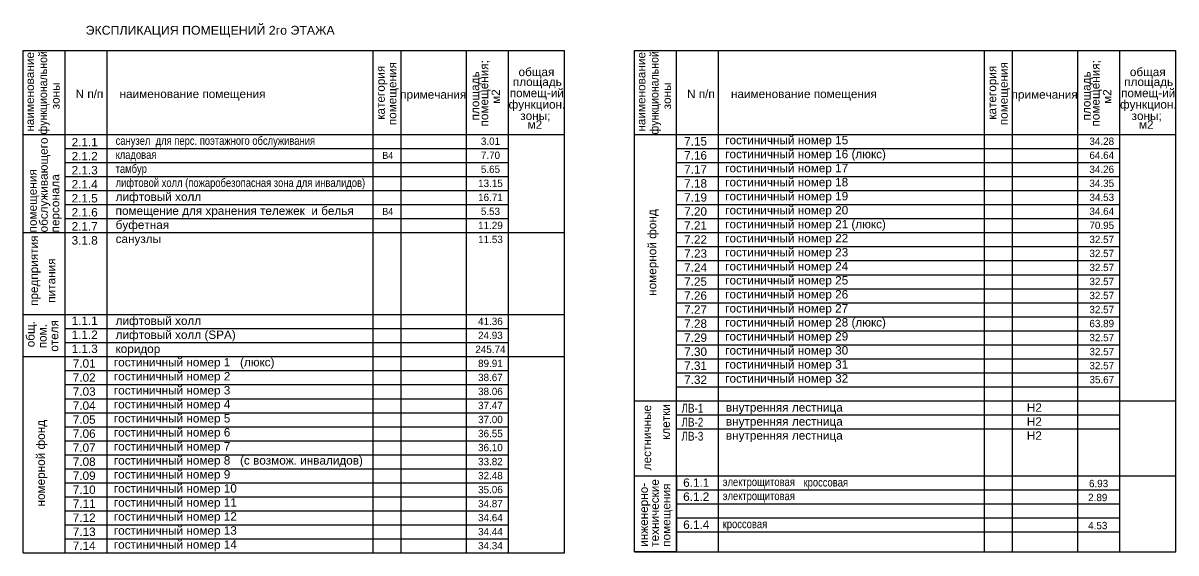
# Model space of a CAD drawing. Header units: millimetres. Extents: x -798 to 124478, y -405 to 121556.
# Drawn here: x 81117 to 122276, y 76084 to 94978 of the extents above; entities that cross this region are included whole.
import ezdxf
from ezdxf.enums import TextEntityAlignment as Align

# ---------------------------------------------------------------- set-up
doc = ezdxf.new("R2010")
doc.units = ezdxf.units.MM
doc.layers.add('A-AREA-TEXT', color=142, linetype='Continuous')
doc.layers.add('A-TEXT-EXPL', color=130, linetype='Continuous')
doc.styles.add('NOTE_70', font='arial.ttf', dxfattribs={"width": 0.8, "height": 2800})
doc.styles.get("Standard").update_dxf_attribs({"font": 'arial.ttf'})
doc.styles.add('STITL2', font='arial.ttf')

# ---------------------------------------------------------------- blocks, each defined once
blk = doc.blocks.new('RM_AREA')
at = {"color": 0, "linetype": 'ByBlock'}
for tag, p in [('ROOM_NAME', (0, 5)), ('AREA', (0, 0))]:
    blk.add_attdef(tag, text='', height=3, dxfattribs=at).set_placement(p, align=Align.CENTER)

msp = doc.modelspace()

# ---------------------------------------------------------------- linework, layer by layer
at = {"layer": 'A-TEXT-EXPL', "ltscale": 200}
for p, q in [((81117, 94006), (100450, 94006)), ((81117, 76084), (81117, 94006)), ((82617, 76084), (82617, 94006)), ((84117, 76084), (84117, 94006)), ((93617, 76084), (93617, 94006)), ((94617, 76084), (94617, 94006)), ((96951, 76084), (96950, 94006)), ((98450, 76084), (98450, 94006)), ((100450, 76084), (100450, 94006)), ((102944, 76128), (102944, 94006)), ((102944, 94006), (122276, 94006)), ((104444, 76128), (104443, 94006)), ((105944, 76128), (105944, 94006)), ((115444, 76128), (115444, 94006)), ((116444, 76128), (116444, 94006)), ((118777, 76128), (118777, 94006)), ((120277, 76128), (120276, 94006)), ((122276, 76128), (122276, 94006)), ((81117, 91006), (100450, 91006)), ((102944, 91006), (122276, 91006)), ((104443, 91006), (120276, 91006)), ((104444, 91006), (120277, 91006)), ((82617, 90506), (98450, 90506)), ((104443, 90506), (120276, 90506)), ((104444, 90506), (120277, 90506)), ((82617, 90006), (98450, 90006)), ((104443, 90006), (120276, 90006)), ((104444, 90006), (120277, 90006)), ((82617, 89506), (98450, 89506)), ((104443, 89506), (120276, 89506)), ((104444, 89506), (120277, 89506)), ((82617, 89006), (98450, 89006)), ((104443, 89006), (120276, 89006)), ((104444, 89006), (120277, 89006)), ((82617, 88506), (98450, 88506)), ((82617, 88506), (98450, 88506)), ((104443, 88506), (120276, 88506)), ((104444, 88506), (120277, 88506)), ((82617, 88006), (98450, 88006)), ((104443, 88006), (120276, 88006)), ((104444, 88006), (120277, 88006)), ((81117, 87506), (100450, 87506)), ((81117, 87506), (100450, 87506)), ((82617, 87506), (98450, 87506)), ((82617, 87506), (98450, 87506)), ((82617, 87506), (98450, 87506)), ((104444, 87506), (120277, 87506)), ((104444, 87506), (120276, 87506)), ((104444, 87006), (120277, 87006)), ((104444, 87006), (120276, 87006)), ((104444, 86506), (120277, 86506)), ((104444, 86506), (120276, 86506)), ((104444, 86006), (120277, 86006)), ((104444, 86006), (120276, 86006)), ((104444, 85506), (120277, 85506)), ((104444, 85506), (120276, 85506)), ((104444, 85006), (120277, 85006)), ((104444, 85006), (120276, 85006)), ((81117, 84584), (100450, 84584)), ((81117, 84584), (98450, 84584)), ((81117, 84584), (100449, 84584)), ((104444, 84506), (120277, 84506)), ((104444, 84506), (120276, 84506)), ((82617, 84084), (98450, 84084)), ((82617, 84084), (98450, 84084)), ((104444, 84006), (120277, 84006)), ((104444, 84006), (120276, 84006)), ((82617, 83584), (98450, 83584)), ((82617, 83584), (98450, 83584)), ((104444, 83506), (120277, 83506)), ((104444, 83506), (120276, 83506)), ((81117, 83084), (100450, 83084)), ((81117, 83084), (100449, 83084)), ((104444, 83006), (120277, 83006)), ((104444, 83006), (120276, 83006)), ((82617, 82584), (98450, 82584)), ((82617, 82584), (98450, 82584)), ((104444, 82506), (120277, 82506)), ((104444, 82506), (120276, 82506)), ((82617, 82084), (98450, 82084)), ((82617, 82084), (98450, 82084)), ((104444, 82006), (120277, 82006)), ((104444, 82006), (120276, 82006)), ((82617, 81584), (98450, 81584)), ((82617, 81584), (98450, 81584)), ((102944, 81506), (122276, 81506)), ((104444, 81506), (120276, 81506)), ((82617, 81084), (98450, 81084)), ((82617, 81084), (98450, 81084)), ((104444, 81006), (120277, 81006)), ((104444, 81006), (120276, 81006)), ((82617, 80584), (98450, 80584)), ((82617, 80584), (98450, 80584)), ((104444, 80506), (120277, 80506)), ((104444, 80506), (120276, 80506)), ((82617, 80084), (98450, 80084)), ((82617, 80084), (98450, 80084)), ((82617, 79584), (98450, 79584)), ((82617, 79584), (98450, 79584)), ((82617, 79084), (98450, 79084)), ((82617, 79084), (98450, 79084)), ((102944, 78837), (122276, 78837)), ((82617, 78584), (98450, 78584)), ((82617, 78584), (98450, 78584)), ((104444, 78337), (120278, 78337)), ((82617, 78084), (98450, 78084)), ((82617, 78084), (98450, 78084)), ((104444, 77837), (120278, 77837)), ((82617, 77584), (98450, 77584)), ((82617, 77584), (98450, 77584)), ((82617, 77084), (98450, 77084)), ((82617, 77084), (98450, 77084)), ((104445, 77337), (120278, 77337)), ((82617, 76584), (98450, 76584)), ((82617, 76584), (98450, 76584)), ((104445, 76837), (120278, 76837)), ((81117, 76084), (100450, 76084)), ((82617, 76084), (98450, 76084)), ((102944, 76128), (122276, 76128))]:
    msp.add_line(p, q, dxfattribs=at)
msp.add_lwpolyline([(102944, 78836), (104444, 78836), (104444, 76128), (102944, 76128)], close=True, dxfattribs=at)

# ---------------------------------------------------------------- block references
at = {"layer": 'A-AREA-TEXT'}
ref = msp.add_blockref('RM_AREA', (97804, 90633), dxfattribs=dict(at, xscale=105, yscale=87.5, zscale=175))
ref.add_attrib('AREA', '3.01', dxfattribs={"layer": '0', "color": 0, "linetype": 'ByBlock', "height": 262.5, "style": 'NOTE_70', "width": 0.96}).set_placement((97804, 90633), align=Align.CENTER)
ref.dxf.unprotected_set("ltscale", 0)
ref = msp.add_blockref('RM_AREA', (119628, 90633), dxfattribs=dict(at, xscale=105, yscale=87.5, zscale=175))
ref.add_attrib('AREA', '34.28', dxfattribs={"layer": '0', "color": 0, "linetype": 'ByBlock', "height": 262.5, "style": 'NOTE_70', "width": 0.96}).set_placement((119628, 90633), align=Align.CENTER)
ref.dxf.unprotected_set("ltscale", 0)
ref = msp.add_blockref('RM_AREA', (97804, 90133), dxfattribs=dict(at, xscale=105, yscale=87.5, zscale=175))
ref.add_attrib('AREA', '7.70', dxfattribs={"layer": '0', "color": 0, "linetype": 'ByBlock', "height": 262.5, "style": 'NOTE_70', "width": 0.96}).set_placement((97804, 90133), align=Align.CENTER)
ref.dxf.unprotected_set("ltscale", 0)
ref = msp.add_blockref('RM_AREA', (119628, 90133), dxfattribs=dict(at, xscale=105, yscale=87.5, zscale=175))
ref.add_attrib('AREA', '64.64', dxfattribs={"layer": '0', "color": 0, "linetype": 'ByBlock', "height": 262.5, "style": 'NOTE_70', "width": 0.96}).set_placement((119628, 90133), align=Align.CENTER)
ref.dxf.unprotected_set("ltscale", 0)
ref = msp.add_blockref('RM_AREA', (97804, 89633), dxfattribs=dict(at, xscale=105, yscale=87.5, zscale=175))
ref.add_attrib('AREA', '5.65', dxfattribs={"layer": '0', "color": 0, "linetype": 'ByBlock', "height": 262.5, "style": 'NOTE_70', "width": 0.96}).set_placement((97804, 89633), align=Align.CENTER)
ref.dxf.unprotected_set("ltscale", 0)
ref = msp.add_blockref('RM_AREA', (119628, 89633), dxfattribs=dict(at, xscale=105, yscale=87.5, zscale=175))
ref.add_attrib('AREA', '34.26', dxfattribs={"layer": '0', "color": 0, "linetype": 'ByBlock', "height": 262.5, "style": 'NOTE_70', "width": 0.96}).set_placement((119628, 89633), align=Align.CENTER)
ref.dxf.unprotected_set("ltscale", 0)
ref = msp.add_blockref('RM_AREA', (97804, 89133), dxfattribs=dict(at, xscale=105, yscale=87.5, zscale=175))
ref.add_attrib('AREA', '13.15', dxfattribs={"layer": '0', "color": 0, "linetype": 'ByBlock', "height": 262.5, "style": 'NOTE_70', "width": 0.96}).set_placement((97804, 89133), align=Align.CENTER)
ref.dxf.unprotected_set("ltscale", 0)
ref = msp.add_blockref('RM_AREA', (119628, 89133), dxfattribs=dict(at, xscale=105, yscale=87.5, zscale=175))
ref.add_attrib('AREA', '34.35', dxfattribs={"layer": '0', "color": 0, "linetype": 'ByBlock', "height": 262.5, "style": 'NOTE_70', "width": 0.96}).set_placement((119628, 89133), align=Align.CENTER)
ref.dxf.unprotected_set("ltscale", 0)
ref = msp.add_blockref('RM_AREA', (97804, 88633), dxfattribs=dict(at, xscale=105, yscale=87.5, zscale=175))
ref.add_attrib('AREA', '16.71', dxfattribs={"layer": '0', "color": 0, "linetype": 'ByBlock', "height": 262.5, "style": 'NOTE_70', "width": 0.96}).set_placement((97804, 88633), align=Align.CENTER)
ref.dxf.unprotected_set("ltscale", 0)
ref = msp.add_blockref('RM_AREA', (119629, 88633), dxfattribs=dict(at, xscale=105, yscale=87.5, zscale=175))
ref.add_attrib('AREA', '34.53', dxfattribs={"layer": '0', "color": 0, "linetype": 'ByBlock', "height": 262.5, "style": 'NOTE_70', "width": 0.96}).set_placement((119629, 88633), align=Align.CENTER)
ref.dxf.unprotected_set("ltscale", 0)
ref = msp.add_blockref('RM_AREA', (97804, 88133), dxfattribs=dict(at, xscale=105, yscale=87.5, zscale=175))
ref.add_attrib('AREA', '5.53', dxfattribs={"layer": '0', "color": 0, "linetype": 'ByBlock', "height": 262.5, "style": 'NOTE_70', "width": 0.96}).set_placement((97804, 88133), align=Align.CENTER)
ref.dxf.unprotected_set("ltscale", 0)
ref = msp.add_blockref('RM_AREA', (119628, 88133), dxfattribs=dict(at, xscale=105, yscale=87.5, zscale=175))
ref.add_attrib('AREA', '34.64', dxfattribs={"layer": '0', "color": 0, "linetype": 'ByBlock', "height": 262.5, "style": 'NOTE_70', "width": 0.96}).set_placement((119628, 88133), align=Align.CENTER)
ref.dxf.unprotected_set("ltscale", 0)
ref = msp.add_blockref('RM_AREA', (97804, 87633), dxfattribs=dict(at, xscale=105, yscale=87.5, zscale=175))
ref.add_attrib('AREA', '11.29', dxfattribs={"layer": '0', "color": 0, "linetype": 'ByBlock', "height": 262.5, "style": 'NOTE_70', "width": 0.96}).set_placement((97804, 87633), align=Align.CENTER)
ref.dxf.unprotected_set("ltscale", 0)
ref = msp.add_blockref('RM_AREA', (119628, 87633), dxfattribs=dict(at, xscale=105, yscale=87.5, zscale=175))
ref.add_attrib('AREA', '70.95', dxfattribs={"layer": '0', "color": 0, "linetype": 'ByBlock', "height": 262.5, "style": 'NOTE_70', "width": 0.96}).set_placement((119628, 87633), align=Align.CENTER)
ref.dxf.unprotected_set("ltscale", 0)
ref = msp.add_blockref('RM_AREA', (97804, 87133), dxfattribs=dict(at, xscale=105, yscale=87.5, zscale=175))
ref.add_attrib('AREA', '11.53', dxfattribs={"layer": '0', "color": 0, "linetype": 'ByBlock', "height": 262.5, "style": 'NOTE_70', "width": 0.96}).set_placement((97804, 87133), align=Align.CENTER)
ref.dxf.unprotected_set("ltscale", 0)
ref = msp.add_blockref('RM_AREA', (119628, 87133), dxfattribs=dict(at, xscale=105, yscale=87.5, zscale=175))
ref.add_attrib('AREA', '32.57', dxfattribs={"layer": '0', "color": 0, "linetype": 'ByBlock', "height": 262.5, "style": 'NOTE_70', "width": 0.96}).set_placement((119628, 87133), align=Align.CENTER)
ref.dxf.unprotected_set("ltscale", 0)
ref = msp.add_blockref('RM_AREA', (119628, 86633), dxfattribs=dict(at, xscale=105, yscale=87.5, zscale=175))
ref.add_attrib('AREA', '32.57', dxfattribs={"layer": '0', "color": 0, "linetype": 'ByBlock', "height": 262.5, "style": 'NOTE_70', "width": 0.96}).set_placement((119628, 86633), align=Align.CENTER)
ref.dxf.unprotected_set("ltscale", 0)
ref = msp.add_blockref('RM_AREA', (119628, 86133), dxfattribs=dict(at, xscale=105, yscale=87.5, zscale=175))
ref.add_attrib('AREA', '32.57', dxfattribs={"layer": '0', "color": 0, "linetype": 'ByBlock', "height": 262.5, "style": 'NOTE_70', "width": 0.96}).set_placement((119628, 86133), align=Align.CENTER)
ref.dxf.unprotected_set("ltscale", 0)
ref = msp.add_blockref('RM_AREA', (119628, 85633), dxfattribs=dict(at, xscale=105, yscale=87.5, zscale=175))
ref.add_attrib('AREA', '32.57', dxfattribs={"layer": '0', "color": 0, "linetype": 'ByBlock', "height": 262.5, "style": 'NOTE_70', "width": 0.96}).set_placement((119628, 85633), align=Align.CENTER)
ref.dxf.unprotected_set("ltscale", 0)
ref = msp.add_blockref('RM_AREA', (119628, 85133), dxfattribs=dict(at, xscale=105, yscale=87.5, zscale=175))
ref.add_attrib('AREA', '32.57', dxfattribs={"layer": '0', "color": 0, "linetype": 'ByBlock', "height": 262.5, "style": 'NOTE_70', "width": 0.96}).set_placement((119628, 85133), align=Align.CENTER)
ref.dxf.unprotected_set("ltscale", 0)
ref = msp.add_blockref('RM_AREA', (119628, 84633), dxfattribs=dict(at, xscale=105, yscale=87.5, zscale=175))
ref.add_attrib('AREA', '32.57', dxfattribs={"layer": '0', "color": 0, "linetype": 'ByBlock', "height": 262.5, "style": 'NOTE_70', "width": 0.96}).set_placement((119628, 84633), align=Align.CENTER)
ref.dxf.unprotected_set("ltscale", 0)
ref = msp.add_blockref('RM_AREA', (97802, 84211), dxfattribs=dict(at, xscale=105, yscale=87.5, zscale=175))
ref.add_attrib('AREA', '41.36', dxfattribs={"layer": '0', "color": 0, "linetype": 'ByBlock', "height": 262.5, "style": 'NOTE_70', "width": 0.96}).set_placement((97802, 84211), align=Align.CENTER)
ref.dxf.unprotected_set("ltscale", 0)
ref = msp.add_blockref('RM_AREA', (119628, 84133), dxfattribs=dict(at, xscale=105, yscale=87.5, zscale=175))
ref.add_attrib('AREA', '63.89', dxfattribs={"layer": '0', "color": 0, "linetype": 'ByBlock', "height": 262.5, "style": 'NOTE_70', "width": 0.96}).set_placement((119628, 84133), align=Align.CENTER)
ref.dxf.unprotected_set("ltscale", 0)
ref = msp.add_blockref('RM_AREA', (97802, 83711), dxfattribs=dict(at, xscale=105, yscale=87.5, zscale=175))
ref.add_attrib('AREA', '24.93', dxfattribs={"layer": '0', "color": 0, "linetype": 'ByBlock', "height": 262.5, "style": 'NOTE_70', "width": 0.96}).set_placement((97802, 83711), align=Align.CENTER)
ref.dxf.unprotected_set("ltscale", 0)
ref = msp.add_blockref('RM_AREA', (119629, 83633), dxfattribs=dict(at, xscale=105, yscale=87.5, zscale=175))
ref.add_attrib('AREA', '32.57', dxfattribs={"layer": '0', "color": 0, "linetype": 'ByBlock', "height": 262.5, "style": 'NOTE_70', "width": 0.96}).set_placement((119629, 83633), align=Align.CENTER)
ref.dxf.unprotected_set("ltscale", 0)
ref = msp.add_blockref('RM_AREA', (97802, 83211), dxfattribs=dict(at, xscale=105, yscale=87.5, zscale=175))
ref.add_attrib('AREA', '245.74', dxfattribs={"layer": '0', "color": 0, "linetype": 'ByBlock', "height": 262.5, "style": 'NOTE_70', "width": 0.96}).set_placement((97802, 83211), align=Align.CENTER)
ref.dxf.unprotected_set("ltscale", 0)
ref = msp.add_blockref('RM_AREA', (119629, 83133), dxfattribs=dict(at, xscale=105, yscale=87.5, zscale=175))
ref.add_attrib('AREA', '32.57', dxfattribs={"layer": '0', "color": 0, "linetype": 'ByBlock', "height": 262.5, "style": 'NOTE_70', "width": 0.96}).set_placement((119629, 83133), align=Align.CENTER)
ref.dxf.unprotected_set("ltscale", 0)
ref = msp.add_blockref('RM_AREA', (97802, 82711), dxfattribs=dict(at, xscale=105, yscale=87.5, zscale=175))
ref.add_attrib('AREA', '89.91', dxfattribs={"layer": '0', "color": 0, "linetype": 'ByBlock', "height": 262.5, "style": 'NOTE_70', "width": 0.96}).set_placement((97802, 82711), align=Align.CENTER)
ref.dxf.unprotected_set("ltscale", 0)
ref = msp.add_blockref('RM_AREA', (119629, 82633), dxfattribs=dict(at, xscale=105, yscale=87.5, zscale=175))
ref.add_attrib('AREA', '32.57', dxfattribs={"layer": '0', "color": 0, "linetype": 'ByBlock', "height": 262.5, "style": 'NOTE_70', "width": 0.96}).set_placement((119629, 82633), align=Align.CENTER)
ref.dxf.unprotected_set("ltscale", 0)
ref = msp.add_blockref('RM_AREA', (97802, 82211), dxfattribs=dict(at, xscale=105, yscale=87.5, zscale=175))
ref.add_attrib('AREA', '38.67', dxfattribs={"layer": '0', "color": 0, "linetype": 'ByBlock', "height": 262.5, "style": 'NOTE_70', "width": 0.96}).set_placement((97802, 82211), align=Align.CENTER)
ref.dxf.unprotected_set("ltscale", 0)
ref = msp.add_blockref('RM_AREA', (119629, 82133), dxfattribs=dict(at, xscale=105, yscale=87.5, zscale=175))
ref.add_attrib('AREA', '35.67', dxfattribs={"layer": '0', "color": 0, "linetype": 'ByBlock', "height": 262.5, "style": 'NOTE_70', "width": 0.96}).set_placement((119629, 82133), align=Align.CENTER)
ref.dxf.unprotected_set("ltscale", 0)
ref = msp.add_blockref('RM_AREA', (97802, 81711), dxfattribs=dict(at, xscale=105, yscale=87.5, zscale=175))
ref.add_attrib('AREA', '38.06', dxfattribs={"layer": '0', "color": 0, "linetype": 'ByBlock', "height": 262.5, "style": 'NOTE_70', "width": 0.96}).set_placement((97802, 81711), align=Align.CENTER)
ref.dxf.unprotected_set("ltscale", 0)
ref = msp.add_blockref('RM_AREA', (97802, 81211), dxfattribs=dict(at, xscale=105, yscale=87.5, zscale=175))
ref.add_attrib('AREA', '37.47', dxfattribs={"layer": '0', "color": 0, "linetype": 'ByBlock', "height": 262.5, "style": 'NOTE_70', "width": 0.96}).set_placement((97802, 81211), align=Align.CENTER)
ref.dxf.unprotected_set("ltscale", 0)
ref = msp.add_blockref('RM_AREA', (97802, 80711), dxfattribs=dict(at, xscale=105, yscale=87.5, zscale=175))
ref.add_attrib('AREA', '37.00', dxfattribs={"layer": '0', "color": 0, "linetype": 'ByBlock', "height": 262.5, "style": 'NOTE_70', "width": 0.96}).set_placement((97802, 80711), align=Align.CENTER)
ref.dxf.unprotected_set("ltscale", 0)
ref = msp.add_blockref('RM_AREA', (97802, 80211), dxfattribs=dict(at, xscale=105, yscale=87.5, zscale=175))
ref.add_attrib('AREA', '36.55', dxfattribs={"layer": '0', "color": 0, "linetype": 'ByBlock', "height": 262.5, "style": 'NOTE_70', "width": 0.96}).set_placement((97802, 80211), align=Align.CENTER)
ref.dxf.unprotected_set("ltscale", 0)
ref = msp.add_blockref('RM_AREA', (97802, 79711), dxfattribs=dict(at, xscale=105, yscale=87.5, zscale=175))
ref.add_attrib('AREA', '36.10', dxfattribs={"layer": '0', "color": 0, "linetype": 'ByBlock', "height": 262.5, "style": 'NOTE_70', "width": 0.96}).set_placement((97802, 79711), align=Align.CENTER)
ref.dxf.unprotected_set("ltscale", 0)
ref = msp.add_blockref('RM_AREA', (97802, 79211), dxfattribs=dict(at, xscale=105, yscale=87.5, zscale=175))
ref.add_attrib('AREA', '33.82', dxfattribs={"layer": '0', "color": 0, "linetype": 'ByBlock', "height": 262.5, "style": 'NOTE_70', "width": 0.96}).set_placement((97802, 79211), align=Align.CENTER)
ref.dxf.unprotected_set("ltscale", 0)
ref = msp.add_blockref('RM_AREA', (97802, 78711), dxfattribs=dict(at, xscale=105, yscale=87.5, zscale=175))
ref.add_attrib('AREA', '32.48', dxfattribs={"layer": '0', "color": 0, "linetype": 'ByBlock', "height": 262.5, "style": 'NOTE_70', "width": 0.96}).set_placement((97802, 78711), align=Align.CENTER)
ref.dxf.unprotected_set("ltscale", 0)
ref = msp.add_blockref('RM_AREA', (119515, 78428), dxfattribs=dict(at, xscale=105, yscale=87.5, zscale=175))
ref.add_attrib('AREA', '6.93', dxfattribs={"layer": '0', "color": 0, "linetype": 'ByBlock', "height": 262.5, "style": 'NOTE_70', "width": 0.96}).set_placement((119515, 78428), align=Align.CENTER)
ref.dxf.unprotected_set("ltscale", 0)
ref = msp.add_blockref('RM_AREA', (97802, 78211), dxfattribs=dict(at, xscale=105, yscale=87.5, zscale=175))
ref.add_attrib('AREA', '35.06', dxfattribs={"layer": '0', "color": 0, "linetype": 'ByBlock', "height": 262.5, "style": 'NOTE_70', "width": 0.96}).set_placement((97802, 78211), align=Align.CENTER)
ref.dxf.unprotected_set("ltscale", 0)
ref = msp.add_blockref('RM_AREA', (97802, 77711), dxfattribs=dict(at, xscale=105, yscale=87.5, zscale=175))
ref.add_attrib('AREA', '34.87', dxfattribs={"layer": '0', "color": 0, "linetype": 'ByBlock', "height": 262.5, "style": 'NOTE_70', "width": 0.96}).set_placement((97802, 77711), align=Align.CENTER)
ref.dxf.unprotected_set("ltscale", 0)
ref = msp.add_blockref('RM_AREA', (119485, 77930), dxfattribs=dict(at, xscale=105, yscale=87.5, zscale=175))
ref.add_attrib('AREA', '2.89', dxfattribs={"layer": '0', "color": 0, "linetype": 'ByBlock', "height": 262.5, "style": 'NOTE_70', "width": 0.96}).set_placement((119485, 77930), align=Align.CENTER)
ref.dxf.unprotected_set("ltscale", 0)
ref = msp.add_blockref('RM_AREA', (97802, 77211), dxfattribs=dict(at, xscale=105, yscale=87.5, zscale=175))
ref.add_attrib('AREA', '34.64', dxfattribs={"layer": '0', "color": 0, "linetype": 'ByBlock', "height": 262.5, "style": 'NOTE_70', "width": 0.96}).set_placement((97802, 77211), align=Align.CENTER)
ref.dxf.unprotected_set("ltscale", 0)
ref = msp.add_blockref('RM_AREA', (97802, 76711), dxfattribs=dict(at, xscale=105, yscale=87.5, zscale=175))
ref.add_attrib('AREA', '34.44', dxfattribs={"layer": '0', "color": 0, "linetype": 'ByBlock', "height": 262.5, "style": 'NOTE_70', "width": 0.96}).set_placement((97802, 76711), align=Align.CENTER)
ref.dxf.unprotected_set("ltscale", 0)
ref = msp.add_blockref('RM_AREA', (119485, 76930), dxfattribs=dict(at, xscale=105, yscale=87.5, zscale=175))
ref.add_attrib('AREA', '4.53', dxfattribs={"layer": '0', "color": 0, "linetype": 'ByBlock', "height": 262.5, "style": 'NOTE_70', "width": 0.96}).set_placement((119485, 76930), align=Align.CENTER)
ref.dxf.unprotected_set("ltscale", 0)
ref = msp.add_blockref('RM_AREA', (97802, 76211), dxfattribs=dict(at, xscale=105, yscale=87.5, zscale=175))
ref.add_attrib('AREA', '34.34', dxfattribs={"layer": '0', "color": 0, "linetype": 'ByBlock', "height": 262.5, "style": 'NOTE_70', "width": 0.96}).set_placement((97802, 76211), align=Align.CENTER)
ref.dxf.unprotected_set("ltscale", 0)

# ---------------------------------------------------------------- texts
at = {"layer": 'A-TEXT-EXPL', "ltscale": 200, "style": 'STITL2'}
for s, height, p in [('ЭКСПЛИКАЦИЯ ПОМЕЩЕНИЙ 2го ЭТАЖА ', 315, (83351, 94564)), ('общая ', 300, (98806, 93086)), ('общая ', 300, (120632, 93086)), ('N п/п', 300, (82993, 92303)), ('помещ-ий', 300, (98491, 92334)), ('площадь ', 300, (98605, 92733)), ('N п/п', 300, (104820, 92303)), ('помещ-ий', 300, (120318, 92334)), ('площадь ', 300, (120431, 92733)), ('наименование помещения', 300, (84564, 92303)), ('примечания', 300, (94582, 92283)), ('функцион.', 300, (98450, 91928)), ('наименование помещения', 300, (106391, 92303)), ('примечания', 300, (116409, 92283)), ('функцион.', 300, (120277, 91928)), ('зоны;', 300, (98868, 91522)), ('м2', 300, (99130, 91209)), ('зоны;', 300, (120694, 91522)), ('м2', 300, (120956, 91209)), ('гостиничный номер 15 ', 300, (106186, 90657)), ('2.1.1', 300, (82851, 90581)), ('7.15', 300, (104719, 90611)), ('2.1.2', 300, (82851, 90081)), ('7.16', 300, (104719, 90111)), ('гостиничный номер 16 (люкс)', 300, (106186, 90157)), ('2.1.3', 300, (82851, 89581)), ('7.17', 300, (104719, 89611)), ('гостиничный номер 17', 300, (106186, 89657)), ('2.1.4', 300, (82851, 89081)), ('7.18', 300, (104719, 89111)), ('гостиничный номер 18', 300, (106186, 89157)), ('лифтовый холл', 300, (84422, 88636)), ('7.19', 300, (104719, 88611)), ('гостиничный номер 19', 300, (106186, 88657)), ('2.1.5', 300, (82851, 88581)), ('2.1.6', 300, (82851, 88081)), ('помещение для хранения тележек  и белья', 300, (84422, 88136)), ('7.20', 300, (104719, 88111)), ('гостиничный номер 20 ', 300, (106186, 88157)), ('2.1.7', 300, (82851, 87581)), ('буфетная', 300, (84422, 87636)), ('7.21', 300, (104719, 87611)), ('гостиничный номер 21', 300, (106186, 87657)), ('(люкс) ', 300, (110689, 87657)), ('3.1.8', 300, (82851, 87081)), ('санузлы', 300, (84422, 87136)), ('7.22', 300, (104719, 87111)), ('гостиничный номер 22', 300, (106186, 87157)), ('7.23', 300, (104719, 86611)), ('гостиничный номер 23', 300, (106186, 86657)), ('гостиничный номер 24', 300, (106186, 86157)), ('7.24', 300, (104719, 86111)), ('7.25', 300, (104719, 85611)), ('гостиничный номер 25', 300, (106186, 85657)), ('7.26', 300, (104719, 85111)), ('гостиничный номер 26', 300, (106186, 85157)), ('7.27', 300, (104719, 84611)), ('гостиничный номер 27 ', 300, (106186, 84657)), ('1.1.1', 300, (82851, 84213)), ('лифтовый холл', 300, (84421, 84214)), ('7.28', 300, (104719, 84111)), ('гостиничный номер 28 (люкс)  ', 300, (106186, 84157)), ('1.1.2', 300, (82851, 83713)), ('лифтовый холл', 300, (84421, 83714)), ('лифтовый холл (SPA)', 300, (84421, 83714)), ('гостиничный номер 29', 300, (106186, 83657)), ('7.29', 300, (104719, 83611)), ('1.1.3', 300, (82851, 83213)), ('коридор', 300, (84421, 83214)), ('7.30', 300, (104719, 83111)), ('гостиничный номер 30', 300, (106186, 83157)), ('7.01', 300, (82892, 82689)), ('гостиничный номер 1', 300, (84360, 82735)), ('(люкс)', 300, (88862, 82735)), ('7.31', 300, (104719, 82611)), ('гостиничный номер 31', 300, (106186, 82657)), ('7.02', 300, (82892, 82189)), ('гостиничный номер 2', 300, (84360, 82235)), ('7.32', 300, (104719, 82111)), ('гостиничный номер 32', 300, (106186, 82157)), ('7.03', 300, (82892, 81689)), ('гостиничный номер 3', 300, (84360, 81735)), ('гостиничный номер 4', 300, (84360, 81235)), ('7.04', 300, (82892, 81189)), ('внутренняя лестница', 300, (106210, 81124)), ('Н2', 300, (116954, 81118)), ('7.05', 300, (82892, 80689)), ('гостиничный номер 5', 300, (84360, 80735)), ('внутренняя лестница', 300, (106210, 80624)), ('Н2', 300, (116954, 80618)), ('7.06', 300, (82892, 80189)), ('гостиничный номер 6', 300, (84360, 80235)), ('внутренняя лестница', 300, (106210, 80124)), ('Н2', 300, (116954, 80118)), ('7.07', 300, (82892, 79689)), ('гостиничный номер 7', 300, (84360, 79735)), ('7.08', 300, (82892, 79189)), ('гостиничный номер 8', 300, (84360, 79235)), ('(с возмож. инвалидов)', 300, (88862, 79235)), ('гостиничный номер 9', 300, (84360, 78735)), ('7.09', 300, (82892, 78689)), ('6.1.1', 300, (104684, 78441)), ('7.10', 300, (82892, 78189)), ('гостиничный номер 10', 300, (84360, 78235)), ('6.1.2', 300, (104684, 77941)), ('7.11', 300, (82892, 77689)), ('гостиничный номер 11', 300, (84360, 77735)), ('7.12', 300, (82892, 77189)), ('гостиничный номер 12', 300, (84360, 77235)), ('7.13', 300, (82892, 76689)), ('гостиничный номер 13', 300, (84360, 76735)), ('6.1.4', 300, (104685, 76941)), ('гостиничный номер 14', 300, (84360, 76235)), ('7.14', 300, (82892, 76189))]:
    msp.add_text(s, height=height, dxfattribs=at).set_placement(p)
for s, p in [('наименование', (81508, 91107)), ('наименование', (103335, 91107)), ('помещения', (94443, 91336)), ('помещения;', (97723, 91290)), ('помещения', (116270, 91336)), ('помещения;', (119550, 91290)), ('категория', (94032, 91535)), ('площадь ', (97401, 91509)), ('категория', (115859, 91535)), ('площадь ', (119228, 91509)), ('зоны', (82423, 91901)), ('зоны', (104250, 91901)), ('м2', (98145, 92095)), ('м2', (119972, 92095)), ('обслуживающего', (81998, 87513)), ('помещения  ', (81607, 87513)), ('персонала', (82410, 87513)), ('предприятия ', (81649, 84891)), (' питания', (82271, 84891)), ('технические', (103815, 76303)), ('инженерно-', (103424, 76303)), ('помещения', (104227, 76303))]:
    msp.add_text(s, height=300, rotation=90, dxfattribs=at).set_placement(p)
at = {"layer": 'A-TEXT-EXPL', "ltscale": 200, "style": 'STITL2', "width": 0.9}
for p in [(81977, 91006), (103803, 91006)]:
    msp.add_text('функциональной', height=300, rotation=90, dxfattribs=at).set_placement(p)
at = {"layer": 'A-TEXT-EXPL', "ltscale": 200, "style": 'STITL2'}
for s, height, width, p in [('санузел  для перс. поэтажного обслуживания', 300, 0.8, (84422, 90636)), ('кладовая ', 300, 0.8, (84422, 90136)), ('B4', 250, 0.9, (93945, 90136)), ('тамбур', 300, 0.8, (84422, 89636)), ('лифтовой холл (пожаробезопасная зона для инвалидов)', 300, 0.8, (84422, 89136)), ('B4', 250, 0.9, (93945, 88136)), ('ЛВ-1', 315, 0.8, (104624, 81088)), ('ЛВ-2', 315, 0.8, (104624, 80588)), ('ЛВ-3', 315, 0.8, (104624, 80088)), ('электрощитовая', 300, 0.8, (106096, 78466)), ('кроссовая', 300, 0.8, (108981, 78452)), ('электрощитовая', 300, 0.8, (106096, 77966)), ('кроссовая', 300, 0.8, (106096, 76966))]:
    msp.add_text(s, height=height, dxfattribs=dict(at, width=width)).set_placement(p)
for s, p in [('номерной фонд', (103573, 86795)), ('общ. ', (81377, 83943)), ('пом.', (81807, 83814)), ('отеля', (82223, 83824)), ('лестничные ', (103391, 80255)), ('клетки', (104060, 80754)), ('номерной фонд', (81746, 79283))]:
    msp.add_text(s, height=300, rotation=90, dxfattribs=at).set_placement(p, align=Align.MIDDLE_CENTER)

doc.saveas('drawing.dxf')
